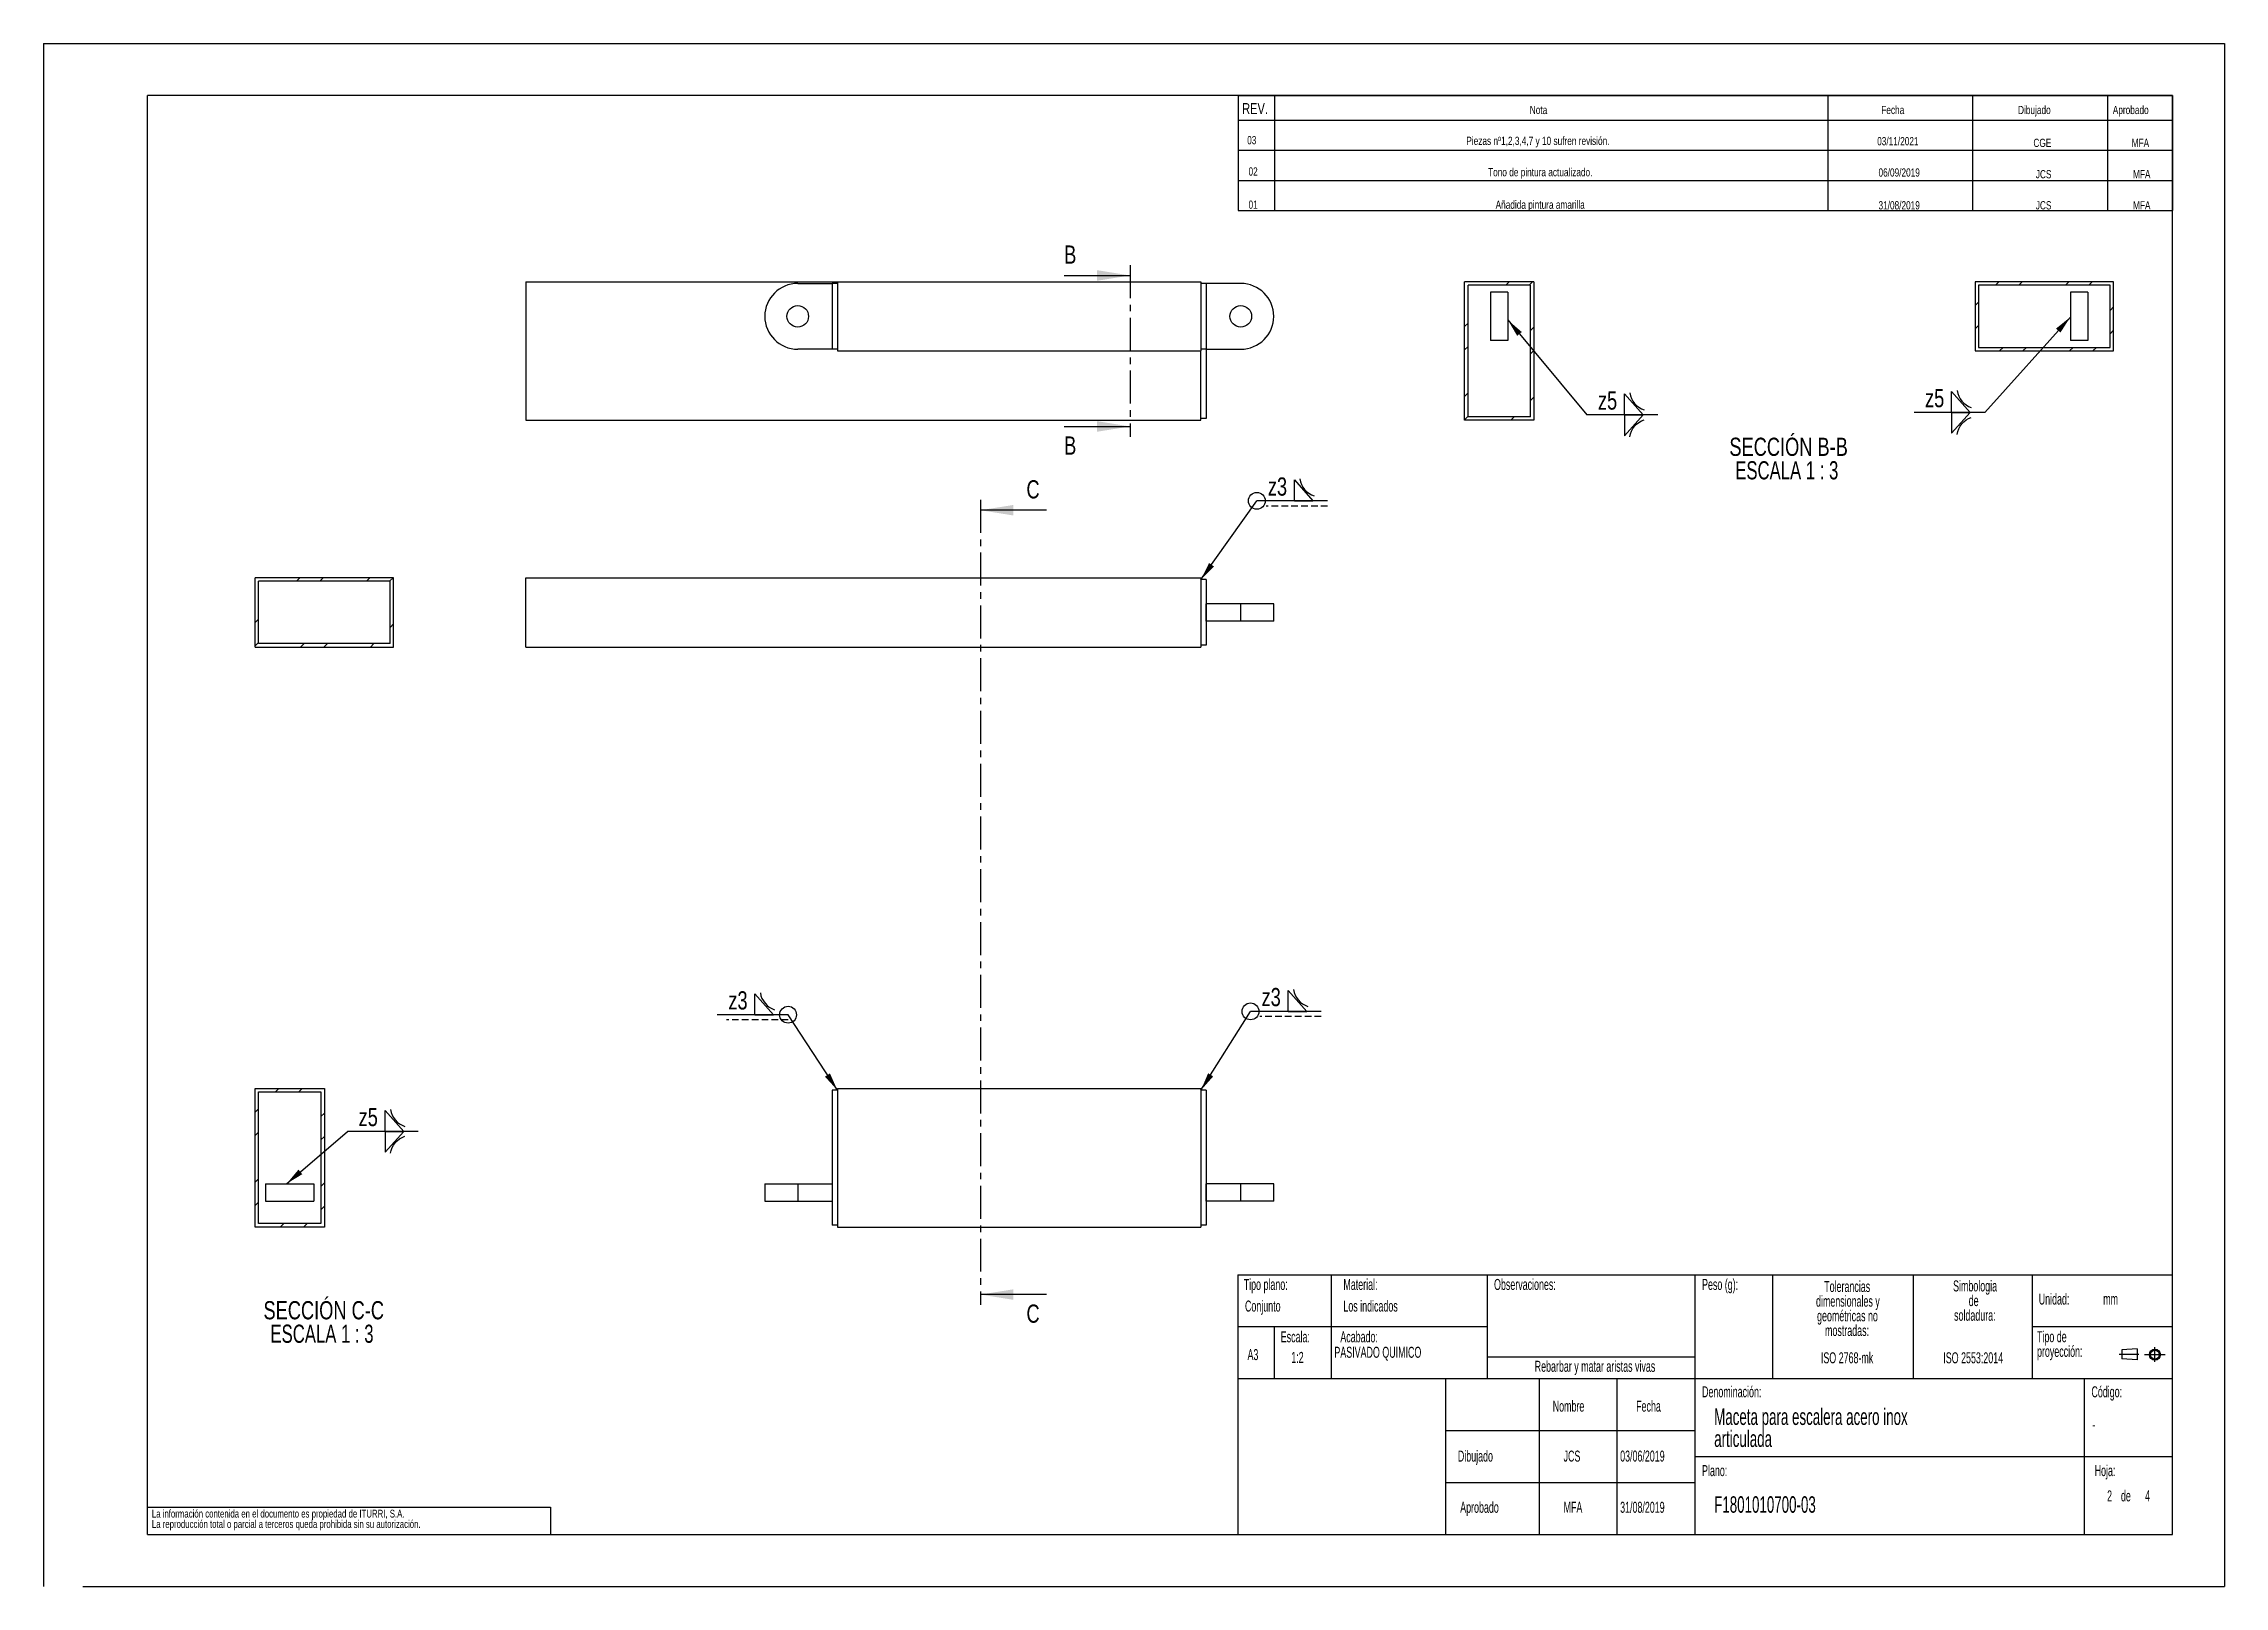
# Model space of a CAD drawing. Extents: x 0 to 840, y 0 to 594.
import ezdxf

# ---------------------------------------------------------------- set-up
doc = ezdxf.new("R2010")
doc.units = 0
doc.header["$LTSCALE"] = 2
for name, pattern in [('CENTER', [10.16, 6.35, -1.27, 1.27, -1.27]), ('CENTERX2', [20.32, 12.7, -2.54, 2.54, -2.54]), ('HIDDEN', [1.905, 1.27, -0.635])]:
    doc.linetypes.add(name, pattern=pattern)
doc.layers.get('0').update_dxf_attribs({"linetype": 'CONTINUOUS'})
doc.layers.add('FORMATO', color=7, linetype='CONTINUOUS')
doc.layers.add('SLD-0', color=179, linetype='CONTINUOUS')
doc.styles.add('SLDTEXTSTYLE0', font='TXT', dxfattribs={"width": 0.605})
doc.styles.add('SLDTEXTSTYLE1', font='TXT', dxfattribs={"width": 0.75})
doc.styles.add('SLDTEXTSTYLE2', font='TXT', dxfattribs={"width": 0.6875})
doc.dimstyles.new('SLDDIMSTYLE0', dxfattribs={"dimtxt": 0.18, "dimasz": 7, "dimexe": 0, "dimexo": 0.0625, "dimgap": 0, "dimtad": 0, "dimtih": 1, "dimtoh": 1, "dimdec": 0, "dimrnd": 1e-09, "dimzin": 0, "dimtxsty": 'STANDARD', "dimsah": 1, "dimcen": 0.09, "dimazin": 3, "dimtfac": 7, "dimtdec": 0, "dimtofl": 0, "dimtmove": 0, "dimatfit": 3, "dimtolj": 1, "dimtzin": 0})

# ---------------------------------------------------------------- blocks, each defined once
blk = doc.blocks.new('BLOQUE3')
at = {"color": 7, "linetype": 'CENTERX2'}
for p, q in [((795.85, 260.11), (789.6, 260.11)), ((797.76, 260.04), (804.32, 260.04)), ((801.04, 257.69), (801.04, 262.39))]:
    blk.add_line(p, q, dxfattribs=at)
at = {"color": 7, "linetype": 'CONTINUOUS'}
for p, q in [((795.37, 261.89), (790.46, 261.54)), ((790.46, 261.54), (790.46, 258.68)), ((795.37, 261.89), (795.37, 258.33)), ((795.37, 258.33), (790.46, 258.68))]:
    blk.add_line(p, q, dxfattribs=at)
for radius in [1.78, 1.43]:
    blk.add_circle((801.04, 260.04), radius, dxfattribs=at)
blk = doc.blocks.new('SW_NOTE_0')
at = {"layer": 'SLD-0', "color": 0, "attachment_point": 2, "style": 'SLDTEXTSTYLE0'}
for s, insert, char_height in [('dimensionales y', (15.09, -0.19), 4.2333), ('Tolerancias', (14.82, 5.46), 4.2333), ('geométricas no', (14.93, -5.83), 4.2333), ('mostradas:', (14.76, -11.48), 4.233)]:
    blk.add_mtext(s, dxfattribs=dict(at, insert=insert, char_height=char_height))
blk = doc.blocks.new('SW_NOTE_0_1')
at = {"layer": 'SLD-0', "color": 0, "attachment_point": 1, "style": 'SLDTEXTSTYLE0'}
for s, insert, char_height in [('Tipo de', (0, 5.46), 4.233), ('proyección:', (0, -0.19), 4.2333)]:
    blk.add_mtext(s, dxfattribs=dict(at, insert=insert, char_height=char_height))
blk = doc.blocks.new('SW_NOTE_0_2')
at = {"layer": 'SLD-0', "color": 0, "char_height": 4.233, "attachment_point": 2, "style": 'SLDTEXTSTYLE0'}
for s, insert in [('Simbologia', (14.22, 5.46)), ('de', (13.68, -0.19)), ('soldadura:', (14.13, -5.83))]:
    blk.add_mtext(s, dxfattribs=dict(at, insert=insert))
blk = doc.blocks.new('SW_NOTE_0_3')
at = {"layer": 'SLD-0', "color": 0, "char_height": 3, "attachment_point": 1, "style": 'SLDTEXTSTYLE1'}
for s, insert in [('La información contenida en el documento es propiedad de ITURRI, S.A.', (0, 3.86)), ('La reproducción total o parcial a terceros queda prohibida sin su autorización.', (0, -0.14))]:
    blk.add_mtext(s, dxfattribs=dict(at, insert=insert))
blk = doc.blocks.new('SW_NOTE_0_4')
at = {"layer": 'SLD-0', "color": 0, "char_height": 6.35, "attachment_point": 1, "style": 'SLDTEXTSTYLE0'}
for s, insert in [('Maceta para escalera acero inox', (0, 8.19)), ('articulada', (0, -0.28))]:
    blk.add_mtext(s, dxfattribs=dict(at, insert=insert))
blk = doc.blocks.new('SW_NOTE_0_5')
at = {"layer": 'FORMATO', "color": 0, "char_height": 7, "attachment_point": 2}
for s, insert, style in [('SECCIÓN B-B', (28.98, 9.02), 'SLDTEXTSTYLE1'), ('ESCALA 1 : 3', (28.28, -0.03), 'SLDTEXTSTYLE2')]:
    blk.add_mtext(s, dxfattribs=dict(at, insert=insert, style=style))
blk = doc.blocks.new('SW_SYMBOL_WELD_FILL')
at = {"layer": 'FORMATO', "color": 0}
for p, q in [((200, 0), (200, 1800)), ((200, 1800), (1800, 0)), ((200, 0), (1800, 0))]:
    blk.add_line(p, q, dxfattribs=at)
blk = doc.blocks.new('SW_SYMBOL_WLDSI_FCNC')
at = {"layer": 'FORMATO', "color": 0}
blk.add_arc((2550, 2137.5), 1800, 188, 252, dxfattribs=at)
blk = doc.blocks.new('SW_WELDSYMBOL_0')
at = {"layer": 'FORMATO', "color": 0}
blk.add_line((27.25, 0), (0, 0), dxfattribs=at)
at = {"layer": 'FORMATO', "color": 0, "xscale": 0.004470703125, "yscale": 0.004470703125, "zscale": 0.004470703125}
for name, p in [('SW_SYMBOL_WLDSI_FCNC', (13.15, 0.01)), ('SW_SYMBOL_WELD_FILL', (13.59, 0.01))]:
    blk.add_blockref(name, p, dxfattribs=at)
at = {"layer": 'FORMATO', "color": 0, "extrusion": (0, 0, -1), "xscale": 0.004470703125, "yscale": 0.004470703125, "zscale": 0.004470703125, "rotation": 180}
for name, p in [('SW_SYMBOL_WELD_FILL', (-13.59, 0.01)), ('SW_SYMBOL_WLDSI_FCNC', (-13.15, 0.01))]:
    blk.add_blockref(name, p, dxfattribs=at)
at = {"layer": 'FORMATO', "color": 0, "insert": (4.24, 9.02), "char_height": 7, "attachment_point": 1, "style": 'SLDTEXTSTYLE1'}
blk.add_mtext('z5', dxfattribs=at)
blk = doc.blocks.new('SW_WELDSYMBOL_1')
at = {"layer": 'FORMATO', "color": 0}
blk.add_line((0, 0), (-27.25, 0), dxfattribs=at)
at = {"layer": 'FORMATO', "color": 0, "xscale": 0.004470703125, "yscale": 0.004470703125, "zscale": 0.004470703125}
for name, p in [('SW_SYMBOL_WLDSI_FCNC', (-14.1, 0.01)), ('SW_SYMBOL_WELD_FILL', (-13.66, 0.01))]:
    blk.add_blockref(name, p, dxfattribs=at)
at = {"layer": 'FORMATO', "color": 0, "extrusion": (0, 0, -1), "xscale": 0.004470703125, "yscale": 0.004470703125, "zscale": 0.004470703125, "rotation": 180}
for name, p in [('SW_SYMBOL_WELD_FILL', (13.66, 0.01)), ('SW_SYMBOL_WLDSI_FCNC', (14.1, 0.01))]:
    blk.add_blockref(name, p, dxfattribs=at)
at = {"layer": 'FORMATO', "color": 0, "insert": (-23.01, 9.02), "char_height": 7, "attachment_point": 1, "style": 'SLDTEXTSTYLE1'}
blk.add_mtext('z5', dxfattribs=at)
blk = doc.blocks.new('SW_WELDSYMBOL_2')
at = {"layer": 'FORMATO', "color": 0}
blk.add_line((0, 0), (-27.25, 0), dxfattribs=at)
at = {"layer": 'FORMATO', "color": 0, "linetype": 'HIDDEN'}
blk.add_line((0, -2), (-23.65, -2), dxfattribs=at)
at = {"layer": 'FORMATO', "color": 0}
blk.add_circle((0, 0), 3.24, dxfattribs=at)
at = {"layer": 'FORMATO', "color": 0, "xscale": 0.004470703125, "yscale": 0.004470703125, "zscale": 0.004470703125}
for name, p in [('SW_SYMBOL_WLDSI_FCNC', (-14.1, 0.01)), ('SW_SYMBOL_WELD_FILL', (-13.66, 0.01))]:
    blk.add_blockref(name, p, dxfattribs=at)
at = {"layer": 'FORMATO', "color": 0, "insert": (-23.01, 9.02), "char_height": 7, "attachment_point": 1, "style": 'SLDTEXTSTYLE1'}
blk.add_mtext('z3', dxfattribs=at)
blk = doc.blocks.new('SW_WELDSYMBOL_3')
at = {"layer": 'FORMATO', "color": 0}
blk.add_line((27.25, 0), (0, 0), dxfattribs=at)
at = {"layer": 'FORMATO', "color": 0, "linetype": 'HIDDEN'}
blk.add_line((27.25, -2), (3.6, -2), dxfattribs=at)
at = {"layer": 'FORMATO', "color": 0}
blk.add_circle((0, 0), 3.24, dxfattribs=at)
at = {"layer": 'FORMATO', "color": 0, "xscale": 0.004470703125, "yscale": 0.004470703125, "zscale": 0.004470703125}
for name, p in [('SW_SYMBOL_WLDSI_FCNC', (13.15, 0.01)), ('SW_SYMBOL_WELD_FILL', (13.59, 0.01))]:
    blk.add_blockref(name, p, dxfattribs=at)
at = {"layer": 'FORMATO', "color": 0, "insert": (4.24, 9.02), "char_height": 7, "attachment_point": 1, "style": 'SLDTEXTSTYLE1'}
blk.add_mtext('z3', dxfattribs=at)
blk = doc.blocks.new('SW_WELDSYMBOL_4')
at = {"layer": 'FORMATO', "color": 0}
blk.add_line((27.25, 0), (0, 0), dxfattribs=at)
at = {"layer": 'FORMATO', "color": 0, "linetype": 'HIDDEN'}
blk.add_line((27.25, -2), (3.6, -2), dxfattribs=at)
at = {"layer": 'FORMATO', "color": 0}
blk.add_circle((0, 0), 3.24, dxfattribs=at)
at = {"layer": 'FORMATO', "color": 0, "xscale": 0.004470703125, "yscale": 0.004470703125, "zscale": 0.004470703125}
for name, p in [('SW_SYMBOL_WLDSI_FCNC', (13.15, 0.01)), ('SW_SYMBOL_WELD_FILL', (13.59, 0.01))]:
    blk.add_blockref(name, p, dxfattribs=at)
at = {"layer": 'FORMATO', "color": 0, "insert": (4.24, 9.02), "char_height": 7, "attachment_point": 1, "style": 'SLDTEXTSTYLE1'}
blk.add_mtext('z3', dxfattribs=at)
blk = doc.blocks.new('SW_NOTE_0_6')
at = {"layer": 'FORMATO', "color": 0, "char_height": 7, "attachment_point": 2}
for s, insert, style in [('SECCIÓN C-C', (31.17, 9.02), 'SLDTEXTSTYLE1'), ('ESCALA 1 : 3', (30.5, -0.03), 'SLDTEXTSTYLE2')]:
    blk.add_mtext(s, dxfattribs=dict(at, insert=insert, style=style))
blk = doc.blocks.new('SW_WELDSYMBOL_5')
at = {"layer": 'FORMATO', "color": 0}
blk.add_line((27.25, 0), (0, 0), dxfattribs=at)
at = {"layer": 'FORMATO', "color": 0, "xscale": 0.004470703125, "yscale": 0.004470703125, "zscale": 0.004470703125}
for name, p in [('SW_SYMBOL_WLDSI_FCNC', (13.15, 0.01)), ('SW_SYMBOL_WELD_FILL', (13.59, 0.01))]:
    blk.add_blockref(name, p, dxfattribs=at)
at = {"layer": 'FORMATO', "color": 0, "extrusion": (0, 0, -1), "xscale": 0.004470703125, "yscale": 0.004470703125, "zscale": 0.004470703125, "rotation": 180}
for name, p in [('SW_SYMBOL_WELD_FILL', (-13.59, 0.01)), ('SW_SYMBOL_WLDSI_FCNC', (-13.15, 0.01))]:
    blk.add_blockref(name, p, dxfattribs=at)
at = {"layer": 'FORMATO', "color": 0, "insert": (4.24, 9.02), "char_height": 7, "attachment_point": 1, "style": 'SLDTEXTSTYLE1'}
blk.add_mtext('z5', dxfattribs=at)

msp = doc.modelspace()

# ---------------------------------------------------------------- linework, layer by layer
at = {"color": 7, "linetype": 'CONTINUOUS'}
for p, q in [((0, 594), (840, 594)), ((0, 594), (0, 0)), ((840, 594), (840, 0)), ((820, 574), (40, 574)), ((40, 20), (40, 574)), ((820, 20), (820, 574)), ((393.1, 504.73), (418.5, 504.73)), ((185.8, 502.33), (305.8, 502.33)), ((185.8, 502.33), (185.8, 449)), ((290.47, 501.67), (303.8, 501.67)), ((305.8, 501.67), (303.8, 501.67)), ((303.8, 501.67), (303.8, 476.33)), ((305.8, 502.33), (445.8, 502.33)), ((305.8, 502.33), (305.8, 475.67)), ((445.8, 502.33), (445.8, 475.67)), ((447.8, 501.67), (445.8, 501.67)), ((447.8, 501.67), (447.8, 476.33)), ((461.13, 501.67), (447.8, 501.67)), ((547.34, 449), (547.34, 502.33)), ((574, 502.33), (547.34, 502.33)), ((548.67, 450.33), (548.67, 501)), ((572.67, 501), (548.67, 501)), ((564, 498.33), (557.34, 498.33)), ((557.34, 498.33), (557.34, 479.67)), ((563.24, 501), (564.57, 502.33)), ((564, 498.33), (564, 479.67)), ((572.22, 501), (573.55, 502.33)), ((572.67, 450.33), (572.67, 501)), ((574, 502.33), (574, 449)), ((744, 502.33), (744, 475.67)), ((797.34, 502.33), (744, 502.33)), ((745.34, 501), (745.34, 477)), ((796, 501), (745.34, 501)), ((751.83, 501), (753.16, 502.33)), ((760.81, 501), (762.14, 502.33)), ((778.77, 501), (780.1, 502.33)), ((780.67, 498.33), (780.67, 479.67)), ((787.34, 498.33), (780.67, 498.33)), ((787.34, 498.33), (787.34, 479.67)), ((787.75, 501), (789.08, 502.33)), ((796, 477), (796, 501)), ((797.34, 475.67), (797.34, 502.33)), ((744, 493.18), (745.34, 494.51)), ((796, 491.3), (797.34, 492.63)), ((547.34, 485.1), (548.67, 486.43)), ((564, 479.67), (557.34, 479.67)), ((572.67, 483.49), (574, 484.82)), ((744, 484.2), (745.34, 485.53)), ((787.34, 479.67), (780.67, 479.67)), ((796, 482.32), (797.34, 483.65)), ((303.8, 476.33), (290.47, 476.33)), ((305.8, 476.33), (303.8, 476.33)), ((305.8, 475.67), (445.8, 475.67)), ((447.8, 476.33), (445.8, 476.33)), ((445.8, 449), (445.8, 475.67)), ((447.8, 476.33), (461.13, 476.33)), ((447.8, 476.33), (447.8, 449.67)), ((547.34, 476.12), (548.67, 477.45)), ((572.67, 474.51), (574, 475.84)), ((744, 475.67), (797.34, 475.67)), ((745.34, 477), (796, 477)), ((753.43, 475.67), (754.77, 477)), ((762.41, 475.67), (763.75, 477)), ((780.37, 475.67), (781.71, 477)), ((789.35, 475.67), (790.69, 477)), ((547.34, 458.16), (548.67, 459.49)), ((572.67, 456.55), (574, 457.88)), ((185.8, 449), (445.8, 449)), ((393.1, 446.6), (418.5, 446.6)), ((447.8, 449.67), (445.8, 449.67)), ((547.34, 449.18), (548.67, 450.51)), ((574, 449), (547.34, 449)), ((572.67, 450.33), (548.67, 450.33)), ((565.12, 449), (566.46, 450.33)), ((386.27, 414.35), (360.87, 414.35)), ((81.46, 361.68), (81.46, 388.35)), ((134.8, 388.35), (81.46, 388.35)), ((133.46, 387.02), (82.8, 387.02)), ((82.8, 363.02), (82.8, 387.02)), ((98.7, 388.35), (97.37, 387.02)), ((107.68, 388.35), (106.35, 387.02)), ((125.64, 388.35), (124.31, 387.02)), ((134.62, 388.35), (133.29, 387.02)), ((133.46, 363.02), (133.46, 387.02)), ((134.8, 361.68), (134.8, 388.35)), ((185.8, 388.35), (445.8, 388.35)), ((185.8, 361.68), (185.8, 388.35)), ((445.8, 388.35), (445.8, 361.68)), ((447.8, 387.68), (445.8, 387.68)), ((447.8, 387.68), (447.8, 362.35)), ((447.8, 371.68), (447.8, 378.35)), ((461.13, 378.35), (447.8, 378.35)), ((461.13, 371.68), (461.13, 378.35)), ((473.8, 378.35), (461.13, 378.35)), ((473.8, 371.68), (473.8, 378.35)), ((82.8, 372.45), (81.46, 371.11)), ((134.8, 370.56), (133.46, 369.23)), ((461.13, 371.68), (447.8, 371.68)), ((473.8, 371.68), (461.13, 371.68)), ((82.8, 363.47), (81.46, 362.13)), ((81.46, 361.68), (134.8, 361.68)), ((133.46, 363.02), (82.8, 363.02)), ((100.31, 363.02), (98.97, 361.68)), ((109.29, 363.02), (107.95, 361.68)), ((127.25, 363.02), (125.92, 361.68)), ((185.8, 361.68), (445.8, 361.68)), ((447.8, 362.35), (445.8, 362.35)), ((81.46, 138.35), (81.46, 191.68)), ((81.46, 191.68), (108.13, 191.68)), ((82.8, 139.68), (82.8, 190.35)), ((82.8, 190.35), (106.8, 190.35)), ((90.62, 191.68), (89.29, 190.35)), ((99.6, 191.68), (98.27, 190.35)), ((106.8, 190.35), (106.8, 139.68)), ((108.13, 191.68), (108.13, 138.35)), ((305.8, 191.02), (303.8, 191.02)), ((303.8, 191.02), (303.8, 139.02)), ((305.8, 191.68), (305.8, 138.35)), ((305.8, 191.68), (445.8, 191.68)), ((445.8, 191.68), (445.8, 138.35)), ((447.8, 191.02), (445.8, 191.02)), ((447.8, 191.02), (447.8, 139.02)), ((82.8, 183.86), (81.46, 182.53)), ((108.13, 182.25), (106.8, 180.92)), ((82.8, 174.88), (81.46, 173.55)), ((108.13, 173.27), (106.8, 171.94)), ((82.8, 156.92), (81.46, 155.59)), ((85.46, 155.02), (85.46, 148.35)), ((85.46, 155.02), (104.13, 155.02)), ((104.13, 155.02), (104.13, 148.35)), ((108.13, 155.31), (106.8, 153.98)), ((277.8, 155.02), (277.8, 148.35)), ((277.8, 155.02), (290.47, 155.02)), ((290.47, 155.02), (290.47, 148.35)), ((290.47, 155.02), (303.8, 155.02)), ((303.8, 155.02), (303.8, 148.35)), ((447.8, 148.35), (447.8, 155.02)), ((461.13, 155.02), (447.8, 155.02)), ((461.13, 148.35), (461.13, 155.02)), ((473.8, 155.02), (461.13, 155.02)), ((473.8, 148.35), (473.8, 155.02)), ((82.8, 147.94), (81.46, 146.61)), ((85.46, 148.35), (104.13, 148.35)), ((108.13, 146.33), (106.8, 145)), ((277.8, 148.35), (290.47, 148.35)), ((290.47, 148.35), (303.8, 148.35)), ((461.13, 148.35), (447.8, 148.35)), ((473.8, 148.35), (461.13, 148.35)), ((108.13, 138.35), (81.46, 138.35)), ((106.8, 139.68), (82.8, 139.68)), ((92.5, 139.68), (91.17, 138.35)), ((101.48, 139.68), (100.15, 138.35)), ((305.8, 139.02), (303.8, 139.02)), ((305.8, 138.35), (445.8, 138.35)), ((447.8, 139.02), (445.8, 139.02)), ((460, 120), (820, 120)), ((460, 120), (460, 20)), ((386.27, 112.35), (360.87, 112.35)), ((40, 20), (820, 20)), ((15.06, 0), (840, 0))]:
    msp.add_line(p, q, dxfattribs=at)
at = {"color": 7, "linetype": 'CENTER'}
for p, q in [((418.5, 508.73), (418.5, 442.6)), ((360.87, 418.35), (360.87, 108.35))]:
    msp.add_line(p, q, dxfattribs=at)
at = {"color": 7, "linetype": 'CONTINUOUS'}
for centre in [(290.47, 489), (461.13, 489)]:
    msp.add_circle(centre, 4.17, dxfattribs=at)
for centre, start, end in [((290.47, 489), 90, 270), ((461.13, 489), 270, 90)]:
    msp.add_arc(centre, 12.67, start, end, dxfattribs=at)
for points in [[(418.5, 504.73), (405.8, 506.77), (405.8, 502.7)], [(418.5, 446.6), (405.8, 448.63), (405.8, 444.57)], [(360.87, 414.35), (373.57, 412.32), (373.57, 416.38)], [(360.87, 112.35), (373.57, 110.32), (373.57, 114.38)]]:
    msp.add_solid(points, dxfattribs=at)
at = {"layer": 'FORMATO'}
for p, q in [((460.18, 574), (820, 574)), ((460.18, 574), (460.18, 529.73)), ((474.07, 574), (474.07, 529.73)), ((687.31, 574), (687.31, 529.73)), ((742.92, 574), (742.92, 529.73)), ((795.03, 574), (795.03, 529.73)), ((820, 574), (820, 529.73)), ((460.18, 564.53), (820, 564.53)), ((460.18, 552.93), (820, 552.93)), ((460.18, 541.33), (820, 541.33)), ((460.18, 529.73), (820, 529.73))]:
    msp.add_line(p, q, dxfattribs=at)
at = {"layer": 'SLD-0'}
for p, q in [((496, 120), (496, 80)), ((556, 120), (556, 80)), ((636, 120), (636, 80)), ((666, 120), (666, 80)), ((720.16, 120), (720.16, 80)), ((766, 120), (766, 80)), ((460, 100), (496, 100)), ((474, 100), (474, 80)), ((496, 100), (556, 100)), ((766, 100), (820, 100)), ((556, 88.32), (636, 88.32)), ((460, 80), (820, 80)), ((540, 80), (540, 20)), ((576, 80), (576, 20)), ((606, 80), (606, 20)), ((636, 80), (636, 20)), ((786, 80), (786, 20)), ((540, 60), (636, 60)), ((636, 50), (786, 50)), ((786, 50), (820, 50)), ((540, 40), (636, 40)), ((40, 30.49), (195.26, 30.49)), ((195.26, 30.49), (195.26, 20))]:
    msp.add_line(p, q, dxfattribs=at)

# ---------------------------------------------------------------- block references
at = {"color": 7, "linetype": 'CONTINUOUS', "xscale": 1.2, "yscale": 1.2, "zscale": 1.2}
msp.add_blockref('BLOQUE3', (-148.02, -222.82), dxfattribs=at)
at = {"layer": 'FORMATO', "color": 52}
for name, p in [('SW_WELDSYMBOL_0', (594.46, 451.06)), ('SW_WELDSYMBOL_1', (747.7, 451.99)), ('SW_WELDSYMBOL_4', (467.31, 417.95)), ('SW_WELDSYMBOL_2', (286.75, 220.1)), ('SW_WELDSYMBOL_3', (464.88, 221.38)), ('SW_WELDSYMBOL_5', (117.08, 175.18))]:
    msp.add_blockref(name, p, dxfattribs=at)
at = {"layer": 'FORMATO'}
for name, p in [('SW_NOTE_0_5', (643.17, 433.25)), ('SW_NOTE_0_6', (76.73, 100.8))]:
    msp.add_blockref(name, p, dxfattribs=at)
at = {"layer": 'SLD-0'}
for name, p in [('SW_NOTE_0', (679.89, 112.11)), ('SW_NOTE_0_2', (729.75, 112.33)), ('SW_NOTE_0_1', (767.83, 92.78)), ('SW_NOTE_0_4', (643.48, 60.31)), ('SW_NOTE_0_3', (41.68, 25.64))]:
    msp.add_blockref(name, p, dxfattribs=at)

# ---------------------------------------------------------------- texts
at = {"color": 7, "linetype": 'CONTINUOUS', "char_height": 7, "attachment_point": 1, "style": 'SLDTEXTSTYLE1'}
for s, insert in [('B', (393.1, 516.28)), ('B', (393.1, 442.76)), ('C', (378.58, 425.89)), ('C', (378.58, 108.51))]:
    msp.add_mtext(s, dxfattribs=dict(at, insert=insert))
at = {"layer": 'FORMATO', "style": 'SLDTEXTSTYLE1'}
for s, insert, char_height, attachment_point in [('REV.', (461.67, 571.1), 4.233, 1), ('Nota', (572.45, 570.05), 3.175, 1), ('Fecha', (707.85, 570.05), 3.175, 1), ('Dibujado', (760.52, 570.05), 3.175, 1), ('Aprobado', (797.02, 570.05), 3.175, 1), ('03', (465.37, 558.42), 3.175, 2), ('Piezas nº1,2,3,4,7 y 10 sufren revisión.', (575.59, 558.16), 3.175, 2), ('03/11/2021', (714.23, 558.03), 3.175, 2), ('CGE', (769.89, 557.38), 3.175, 2), ('MFA', (807.65, 557.38), 3.175, 2), ('02', (465.89, 546.36), 3.175, 2), ('Tono de pintura actualizado.', (576.48, 546.1), 3.175, 2), ('06/09/2019', (714.74, 545.97), 3.175, 2), ('JCS', (770.37, 545.32), 3.175, 2), ('MFA', (808.16, 545.32), 3.175, 2), ('01', (465.89, 533.59), 3.175, 2), ('Añadida pintura amarilla', (576.46, 533.59), 3.175, 2), ('31/08/2019', (714.74, 533.34), 3.175, 2), ('JCS', (770.37, 533.34), 3.175, 2), ('MFA', (808.16, 533.34), 3.175, 2)]:
    msp.add_mtext(s, dxfattribs=dict(at, insert=insert, char_height=char_height, attachment_point=attachment_point))
at = {"layer": 'SLD-0', "style": 'SLDTEXTSTYLE0'}
for s, insert, char_height, attachment_point in [('Tipo plano:', (462.26, 118.36), 4.2333, 1), ('Material:', (500.66, 118.36), 4.233, 1), ('Observaciones:', (558.68, 118.36), 4.2333, 1), ('Peso (g):', (638.81, 118.36), 4.233, 1), ('Conjunto', (462.75, 110.04), 4.233, 1), ('Los indicados', (500.66, 110.04), 4.2333, 1), ('Unidad:', (768.49, 112.74), 4.233, 1), ('mm', (793.32, 112.74), 4.233, 1), ('Escala:', (476.53, 98.2), 4.233, 1), ('Acabado:', (499.48, 98.2), 4.233, 1), ('A3', (463.72, 91.35), 4.233, 1), ('1:2', (480.58, 90.27), 4.233, 1), ('PASIVADO QUIMICO', (497.19, 92.25), 4.2333, 1), ('Rebarbar y matar aristas vivas', (597.57, 86.85), 4.2333, 2), ('ISO 2768-mk', (694.67, 90.12), 4.2333, 2), ('ISO 2553:2014', (743.25, 90.12), 4.2333, 2), ('Denominación:', (638.81, 77.03), 4.2333, 1), ('Código:', (788.8, 77.03), 4.233, 1), ('Nombre', (581.28, 71.51), 4.233, 1), ('Fecha', (613.42, 71.51), 4.233, 1), ('-', (789.17, 64.39), 4.23, 1), ('Dibujado', (544.75, 52.28), 4.233, 1), ('JCS', (585.47, 52.28), 4.233, 1), ('03/06/2019', (607.26, 52.28), 4.233, 1), ('Plano:', (638.81, 46.68), 4.233, 1), ('Hoja:', (790.03, 46.68), 4.233, 1), ('F1801010700-03', (643.48, 34.69), 6.35, 1), ('2', (794.83, 36.95), 4.23, 1), ('2', (794.83, 36.95), 4.23, 1), ('de', (800.16, 36.95), 4.233, 1), ('de', (800.16, 36.95), 4.233, 1), ('4', (809.46, 36.95), 4.23, 1), ('4', (809.46, 36.95), 4.23, 1), ('Aprobado', (545.65, 32.56), 4.233, 1), ('MFA', (585.47, 32.56), 4.233, 1), ('31/08/2019', (607.26, 32.56), 4.233, 1)]:
    msp.add_mtext(s, dxfattribs=dict(at, insert=insert, char_height=char_height, attachment_point=attachment_point))

# ---------------------------------------------------------------- leaders
at = {"layer": 'FORMATO', "color": 52}
for points in [[(564, 487.6), (594.46, 451.06)], [(780.67, 488.72), (747.7, 451.99)], [(445.8, 387.65), (467.31, 417.95)], [(305.76, 191.02), (286.75, 220.1)], [(445.8, 191.04), (464.88, 221.38)], [(93.6, 155.02), (117.08, 175.18)]]:
    msp.add_leader(points, dimstyle='SLDDIMSTYLE0', dxfattribs=at)

doc.saveas('drawing.dxf')
